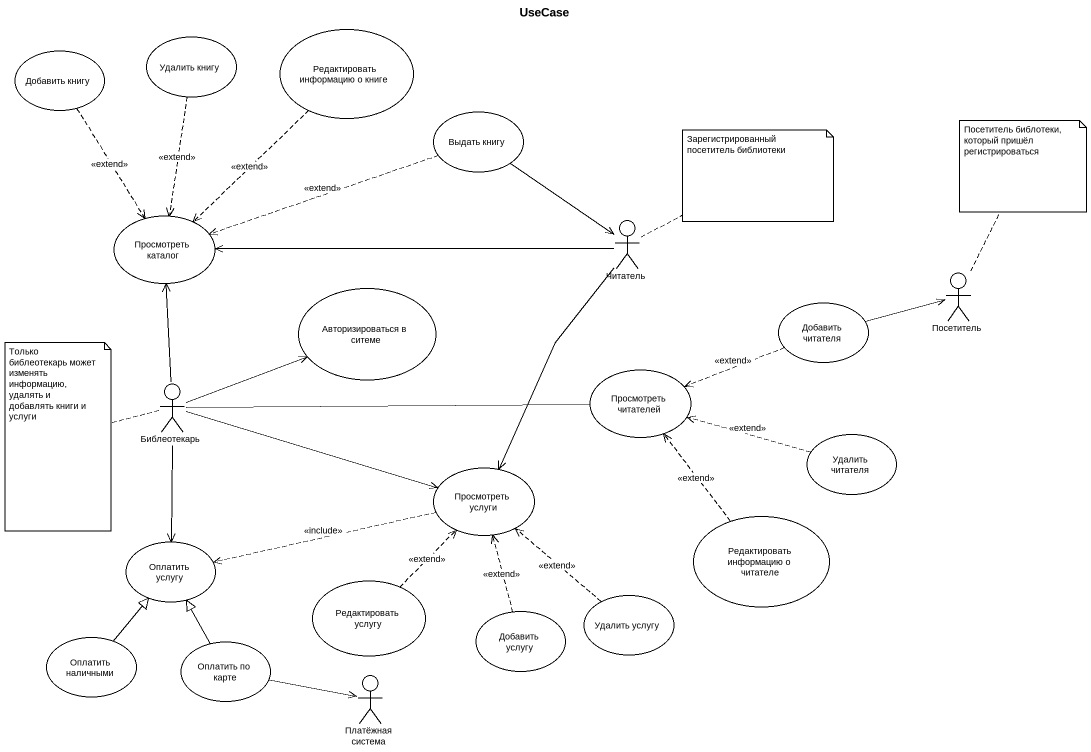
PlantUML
@startuml
title UseCase
usecase "Добавить книгу" as Добавить_книгу
usecase "Удалить книгу" as Удалить_книгу
usecase "Редактировать информацию о книге" as Редактировать_информацию_о
usecase "Выдать книгу" as Выдать_книгу
usecase "Просмотреть каталог" as Просмотреть_каталог
actor Читатель
actor Посетитель
usecase "Авторизироваться в ситеме" as Авторизироваться_в_ситеме
usecase "Добавить читателя" as Добавить_читателя
actor Библеотекарь
usecase "Просмотреть читателей" as Просмотреть_читателей
usecase "Удалить читателя" as Удалить_читателя
usecase "Просмотреть услуги" as Просмотреть_услуги
usecase "Редактировать информацию о читателе" as Редактировать_информацию_о_2
usecase "Оплатить услугу" as Оплатить_услугу
usecase "Редактировать услугу" as Редактировать_услугу
usecase "Добавить услугу" as Добавить_услугу
usecase "Удалить услугу" as Удалить_услугу
usecase "Оплатить наличными" as Оплатить_наличными
usecase "Оплатить по карте" as Оплатить_по_карте
actor "Платёжная система" as Платёжная_система
Добавить_книгу ..> Просмотреть_каталог : <<extend>>
Удалить_книгу ..> Просмотреть_каталог : <<extend>>
Редактировать_информацию_о ..> Просмотреть_каталог : <<extend>>
Выдать_книгу .left.> Просмотреть_каталог : <<extend>>
Выдать_книгу --> Читатель
Читатель -left-> Просмотреть_каталог
Читатель --> Просмотреть_услуги
Добавить_читателя -right-> Посетитель
Добавить_читателя .left.> Просмотреть_читателей : <<extend>>
Библеотекарь -up-> Просмотреть_каталог
Библеотекарь -right-> Авторизироваться_в_ситеме
Библеотекарь -right- Просмотреть_читателей
Библеотекарь -right-> Просмотреть_услуги
Библеотекарь --> Оплатить_услугу
Удалить_читателя .left.> Просмотреть_читателей : <<extend>>
Просмотреть_услуги .left.> Оплатить_услугу : <<include>>
Редактировать_информацию_о_2 .up.> Просмотреть_читателей : <<extend>>
Редактировать_услугу .up.> Просмотреть_услуги : <<extend>>
Добавить_услугу .up.> Просмотреть_услуги : <<extend>>
Удалить_услугу .up.> Просмотреть_услуги : <<extend>>
Оплатить_наличными -up-|> Оплатить_услугу
Оплатить_по_карте -up-|> Оплатить_услугу
Оплатить_по_карте -right-> Платёжная_система
note top of Посетитель : Посетитель библотеки, который пришёл регистрироваться
note top of Читатель : Зарегистрированный посетитель библиотеки
note left of Библеотекарь : Только библеотекарь может изменять информацию, удалять и добавлять книги и услуги
@enduml
